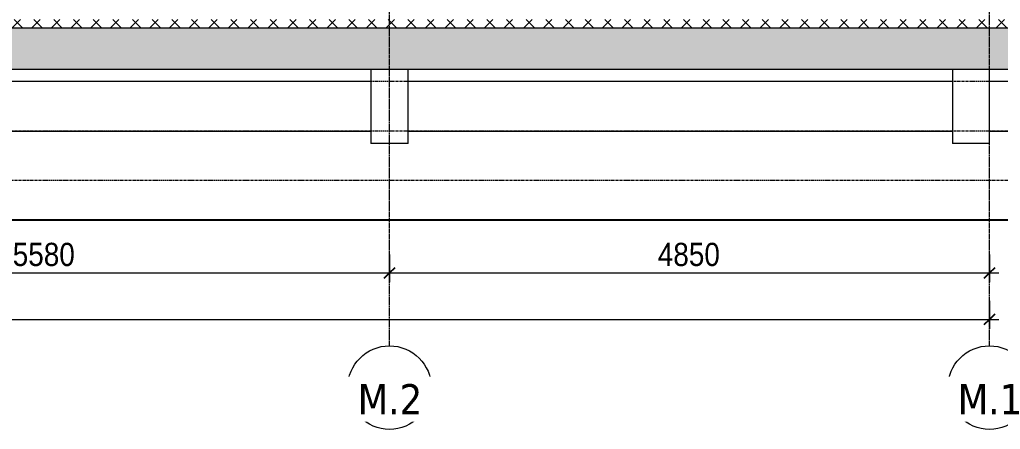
# Model space of a CAD drawing. Header units: millimetres. Extents: x 68650 to 268645, y -2410 to 17645.
# Drawn here: x 136209 to 144136, y -2410 to 900 of the extents above; entities that cross this region are included whole.
import ezdxf

# ---------------------------------------------------------------- set-up
doc = ezdxf.new("R2010")
doc.units = ezdxf.units.MM
for name, pattern in [('Centre', [31.75, 6.35, -4.7625, 15.875, -4.7625]), ('Grid Line', [22.225, 12.7, -3.175, 3.175, -3.175]), ('Hidden', [7.14375, 4.7625, -2.38125])]:
    doc.linetypes.add(name, pattern=pattern)
for name, color, linetype, lineweight in [('A-ANNO-DIMS', 211, 'Continuous', 9), ('A-ANNO-DIMS-75', 211, 'Continuous', 9), ('A-DETL-GENF', 92, 'Continuous', 18), ('A-DETL-GENF-2', 92, 'Hidden', 25), ('A-FLOR-FNSH-1', 7, 'Continuous', 18), ('A-FLOR-LEVL-2', 51, 'Centre', 9), ('A-FLOR-MCUT', 51, 'Continuous', 18), ('A-FLOR-PATT-1', 8, 'Continuous', 18), ('A-WALL', 113, 'Continuous', 18), ('S-COLS', 52, 'Continuous', 18), ('S-GRID-1', 1, 'Grid Line', 9), ('S-GRID-IDEN', 1, 'Continuous', 9)]:
    doc.layers.add(name, color=color, linetype=linetype, lineweight=lineweight)
doc.styles.add('Tahoma_B', font='tahomabd.ttf', dxfattribs={"height": 243.75})
doc.styles.add('UTM Avo', font='', dxfattribs={"width": 0.9, "height": 187.5})
doc.styles.get('UTM Avo').set_extended_font_data('UTM Avo')
doc.dimstyles.new('1_Dim_chi_tiet_2_5', dxfattribs={"dimscale": 304.8, "dimtxt": 187.368928, "dimasz": 0.295276, "dimexe": 0.246063, "dimexo": 0.0625, "dimgap": 0.024606, "dimtad": 1, "dimdec": 0, "dimrnd": 5, "dimzin": 0, "dimdsep": 46, "dimtxsty": 'UTM Avo', "dimblk1": 'OBLIQUE', "dimblk2": 'OBLIQUE', "dimsah": 1, "dimcen": 0.09, "dimdle": 0.246063, "dimazin": 0, "dimtfac": 1, "dimtdec": 4, "dimtix": 1, "dimtmove": 0, "dimatfit": 3, "dimfxl": 0.492126, "dimfxlon": 1, "dimtvp": 1, "dimtolj": 1, "dimtzin": 0, "dimarcsym": 2})

# ---------------------------------------------------------------- blocks, each defined once
blk = doc.blocks.new('BORDER VIEW - BORDER VIEW-2320610-TKCS_NHÀ MÁY PHÁT ĐIỆN - MẶT ĐỨNG 1')
at = {"layer": 'A-DETL-GENF-2'}
blk.add_line((-70509.4, -720), (-90502.6, -720), dxfattribs=at)
blk = doc.blocks.new('Grid - M_Grid Head - Circle-353313-TKCS_NHÀ MÁY PHÁT ĐIỆN - MẶT ĐỨNG 1')
at = {"layer": 'S-GRID-IDEN'}
blk.add_circle((-71452.6, -2072.3), 337.5, dxfattribs=at)
blk = doc.blocks.new('DIMBLOCK30-TKCS_NHÀ MÁY PHÁT ĐIỆN - MẶT ĐỨNG 1')
at = {"layer": 'A-ANNO-DIMS-75'}
for p, q in [((133620.6, -996.4), (133620.6, -1221.4)), ((133620.6, -1146.4), (133620.6, -996.4)), ((139198.8, -996.4), (139198.8, -1221.4)), ((139198.8, -1146.4), (139198.8, -996.4)), ((133620.6, -1146.4), (139198.8, -1146.4))]:
    blk.add_line(p, q, dxfattribs=at)
at = {"layer": 'A-ANNO-DIMS-75', "lineweight": 25}
for p, q in [((133620.6, -1146.4), (133665.6, -1101.4)), ((139198.8, -1146.4), (139243.8, -1101.4)), ((133620.6, -1146.4), (133575.6, -1191.4)), ((139198.8, -1146.4), (139153.8, -1191.4))]:
    blk.add_line(p, q, dxfattribs=at)
at = {"layer": 'A-ANNO-DIMS-75', "color": 0, "insert": (136152.9, -902.9), "char_height": 187.5, "width": 616.236, "attachment_point": 1, "line_spacing_factor": 1.110334, "style": 'UTM Avo'}
blk.add_mtext('5580', dxfattribs=at)
blk = doc.blocks.new('_Oblique')
at = {"color": 0, "linetype": 'ByBlock', "lineweight": -2}
blk.add_line((-0.5, -0.5), (0.5, 0.5), dxfattribs=at)
blk = doc.blocks.new('DIMBLOCK31-TKCS_NHÀ MÁY PHÁT ĐIỆN - MẶT ĐỨNG 1')
at = {"layer": 'A-ANNO-DIMS-75'}
for p, q in [((139198.8, -996.4), (139198.8, -1221.4)), ((139198.8, -1146.4), (139198.8, -996.4)), ((144048.8, -996.4), (144048.8, -1221.4)), ((144048.8, -1146.4), (144048.8, -996.4)), ((139198.8, -1146.4), (144123.8, -1146.4))]:
    blk.add_line(p, q, dxfattribs=at)
at = {"layer": 'A-ANNO-DIMS-75', "lineweight": 25}
for p, q in [((139198.8, -1146.4), (139243.8, -1101.4)), ((144048.8, -1146.4), (144093.8, -1101.4)), ((139198.8, -1146.4), (139153.8, -1191.4)), ((144048.8, -1146.4), (144003.8, -1191.4))]:
    blk.add_line(p, q, dxfattribs=at)
at = {"layer": 'A-ANNO-DIMS-75', "color": 0, "insert": (141367, -902.9), "char_height": 187.5, "width": 616.236, "attachment_point": 1, "line_spacing_factor": 1.110334, "style": 'UTM Avo'}
blk.add_mtext('4850', dxfattribs=at)
blk = doc.blocks.new('DIMBLOCK32-TKCS_NHÀ MÁY PHÁT ĐIỆN - MẶT ĐỨNG 1')
at = {"layer": 'A-ANNO-DIMS-75'}
for p, q in [((126048.8, -1371.4), (126048.8, -1596.4)), ((126048.8, -1521.4), (126048.8, -1371.4)), ((144048.8, -1371.4), (144048.8, -1596.4)), ((144048.8, -1521.4), (144048.8, -1371.4)), ((125973.8, -1521.4), (144123.8, -1521.4))]:
    blk.add_line(p, q, dxfattribs=at)
at = {"layer": 'A-ANNO-DIMS-75', "lineweight": 25}
for p, q in [((126048.8, -1521.4), (126093.8, -1476.4)), ((144048.8, -1521.4), (144093.8, -1476.4)), ((126048.8, -1521.4), (126003.8, -1566.4)), ((144048.8, -1521.4), (144003.8, -1566.4))]:
    blk.add_line(p, q, dxfattribs=at)
at = {"layer": 'A-ANNO-DIMS-75', "color": 0, "insert": (134727.8, -1277.9), "char_height": 187.5, "width": 770.294, "attachment_point": 1, "line_spacing_factor": 1.110334, "style": 'UTM Avo'}
blk.add_mtext('18000', dxfattribs=at)

msp = doc.modelspace()

# ---------------------------------------------------------------- hatches: boundary and pattern name
at = {"layer": 'A-FLOR-PATT-1'}
h = msp.add_hatch(dxfattribs=at)
h.set_pattern_fill('FP_30', color=256, style=0, pattern_type=2)
h.set_pattern_definition([(45, (215501.35, 0), (-79.54951, 79.54951), []), (135, (215501.35, 0), (-79.54951, -79.54951), [])])
h.paths.add_polyline_path([(145142, 830), (145142, 900), (124848.8, 900), (124848.8, 830), (142672.2, 830)])
h = msp.add_hatch(dxfattribs=at)
h.set_pattern_fill('FP_28', color=256, style=0, pattern_type=2)
h.set_pattern_definition([(0, (215501.35, 0), (304.8, 76.2), [25.146, -203.454, 25.146, -203.454, -1219.2]), (0, (215501.35, 0), (304.8, 76.2), [-457.2, 25.146, -432.054, 25.146, -203.454, -533.4]), (0, (215501.35, 0), (304.8, 76.2), [-1143, 25.146, -127.254, 25.146, -355.854]), (120, (215615.65, 38.1), (-218.391136, 225.86454), [25.146, -203.454, 25.146, -203.454, -1219.2]), (120, (215615.65, 38.1), (-218.391136, 225.86454), [-457.2, 25.146, -432.054, 25.146, -203.454, -533.4]), (120, (215615.65, 38.1), (-218.391136, 225.86454), [-1143, 25.146, -127.254, 25.146, -355.854]), (240, (215653.75, 190.5), (-86.408864, -302.06454), [25.146, -203.454, 25.146, -203.454, -1219.2]), (240, (215653.75, 190.5), (-86.408864, -302.06454), [-457.2, 25.146, -432.054, 25.146, -203.454, -533.4]), (240, (215653.75, 190.5), (-86.408864, -302.06454), [-1143, 25.146, -127.254, 25.146, -355.854])])
h.paths.add_polyline_path([(145142, 500), (145142, 830), (124848.8, 830), (124848.8, 500), (142672.2, 500)])
h = msp.add_hatch(dxfattribs=at)
h.set_pattern_fill('FP_29', color=256, style=0, pattern_type=2)
h.set_pattern_definition([(50, (215501.35, 0), (136.63831, -11.95415), [14.287, -157.162]), (355, (215501.35, 0), (-26.43178, 143.29295), [11.43, -125.73]), (100.451, (215512.73, -1), (110.20732, 131.33785), [12.143, -133.568]), (46.184, (215501.35, 38.1), (203.30933, -31.53157), [21.431, -235.744]), (96.636, (215518.29, 35.47), (178.05204, 185.5712), [18.214, -200.351]), (351.184, (215501.35, 38.1), (178.05416, 185.5685), [17.145, -188.595]), (21, (215520.4, 28.57), (113.71107, -76.6989), [14.287, -157.162]), (326, (215520.4, 28.57), (46.35205, 138.14122), [11.43, -125.73]), (71.451, (215529.87, 22.18), (160.06335, 61.4411), [12.143, -133.568]), (37.5, (215501.35, 0), (2.316547, 63.41591), [2.515, -121.691, 2.515, -125.12, -126.206]), (37.5, (215501.35, 0), (2.316547, 63.41591), [-251.841, 2.515, -123.692]), (7.5, (215501.35, 0), (50.114644, 75.135065), [2.515, -70.256, 2.515, -118.834, -48.101]), (7.5, (215501.35, 0), (50.114644, 75.135065), [-194.119, 2.515, -45.587]), (327.5, (215458.867, 0), (101.693422, -4.296742), [2.515, -45.11, 2.515, -146.075, -197.167]), (327.5, (215458.867, 0), (101.693422, -4.296742), [-196.215, 2.515, -194.653]), (317.5, (215439.82, 0), (111.0972, 19.06992), [2.515, -59.398, 2.515, -96.164, -140.017]), (317.5, (215439.82, 0), (111.0972, 19.06992), [-160.591, 2.515, -137.503])])
h.paths.add_polyline_path([(145142, 500), (145142, 830), (124848.8, 830), (124848.8, 500), (142672.2, 500)])

# ---------------------------------------------------------------- linework, layer by layer
at = {"layer": 'A-FLOR-FNSH-1'}
msp.add_line((124848.8, 500), (145142, 500), dxfattribs=at)
at = {"layer": 'A-FLOR-LEVL-2'}
for p, q in [((146106.2, 400), (123653.4, 400)), ((147058.7, 0), (123653.4, 0)), ((146106.2, -400), (123653.4, -400))]:
    msp.add_line(p, q, dxfattribs=at)
at = {"layer": 'A-FLOR-MCUT'}
msp.add_line((145142, 830), (124848.8, 830), dxfattribs=at)
at = {"layer": 'A-WALL'}
for p, q in [((139048.8, 400), (133920.6, 400)), ((143748.8, 400), (139348.8, 400)), ((145142, 400), (144048.8, 400)), ((133920.6, 0), (139048.8, 0)), ((139348.8, 0), (143748.8, 0)), ((144048.8, 0), (145142, 0))]:
    msp.add_line(p, q, dxfattribs=at)
at = {"layer": 'S-COLS'}
for p, q in [((139048.8, 500), (139048.8, -100)), ((139348.8, -100), (139348.8, 500)), ((143748.8, 500), (143748.8, -100)), ((144048.8, -100), (144048.8, 500)), ((139348.8, -100), (139048.8, -100)), ((144048.8, -100), (143748.8, -100))]:
    msp.add_line(p, q, dxfattribs=at)
at = {"layer": 'S-GRID-1'}
for p, q in [((139198.8, 140.2), (139198.8, 5540.9)), ((144048.8, 140.2), (144048.8, 5540.9)), ((139198.8, -1734.8), (139198.8, 140.2)), ((144048.8, -1734.8), (144048.8, 140.2))]:
    msp.add_line(p, q, dxfattribs=at)

# ---------------------------------------------------------------- block references
at = {"layer": 'A-DETL-GENF'}
msp.add_blockref('BORDER VIEW - BORDER VIEW-2320610-TKCS_NHÀ MÁY PHÁT ĐIỆN - MẶT ĐỨNG 1', (215501.3, 0), dxfattribs=at)
at = {"layer": 'S-GRID-IDEN'}
for p in [(210651.3, 0), (215501.3, 0)]:
    msp.add_blockref('Grid - M_Grid Head - Circle-353313-TKCS_NHÀ MÁY PHÁT ĐIỆN - MẶT ĐỨNG 1', p, dxfattribs=at)

# ---------------------------------------------------------------- dimensions: what is measured, and where the dimension line sits
at = {"layer": 'A-ANNO-DIMS'}
for base, p1, p2, override, picture, middle in [((139198.8, -1146.4), (133620.6, -996.4), (139198.8, -996.4), {"dimpost": '<>', "dimfxl": 5578.181818}, 'DIMBLOCK30-TKCS_NHÀ MÁY PHÁT ĐIỆN - MẶT ĐỨNG 1', (136409.7, -1041.9)), ((144048.8, -1146.4), (139198.8, -996.4), (144048.8, -996.4), {"dimpost": '<>', "dimfxl": 4850}, 'DIMBLOCK31-TKCS_NHÀ MÁY PHÁT ĐIỆN - MẶT ĐỨNG 1', (141623.8, -1041.9)), ((144048.8, -1521.4), (126048.8, -1371.4), (144048.8, -1371.4), {"dimpost": '<>', "dimfxl": 18000}, 'DIMBLOCK32-TKCS_NHÀ MÁY PHÁT ĐIỆN - MẶT ĐỨNG 1', (135048.8, -1416.9))]:
    dim = msp.add_linear_dim(base=base, p1=p1, p2=p2, dimstyle='1_Dim_chi_tiet_2_5', override=override, dxfattribs=at)
    dim.commit()
    dim.dimension.update_dxf_attribs({"geometry": picture, "text_midpoint": middle})

# ---------------------------------------------------------------- next in the draw order: texts
at = {"layer": 'S-GRID-IDEN', "char_height": 243.75, "width": 620.25, "attachment_point": 5, "line_spacing_factor": 0.996129, "style": 'Tahoma_B', "bg_fill": 3, "box_fill_scale": 1.25, "bg_fill_color": 256, "bg_fill_true_color": 13158600, "bg_fill_transparency": 0}
for s, insert in [('\\pt952.49944,1904.99888,2857.50075,3810.00019,4762.49962,5714.99906,6667.50094,7620.00037,8572.49981,9524.99925,10477.50113,11430.00056,12382.5,13334.99944,14287.49888,15240.00075,16192.50019,17144.99963,18097.49906,19050.00094,20002.50038,20954.99981,21907.49925,22860.00113,23812.50056,24765,25717.49944,26669.99887,27622.50075,28575.00019,29527.49963,30479.99906;M.2', (139201.9, -2166)), ('\\pt952.49944,1904.99888,2857.50075,3810.00019,4762.49962,5714.99906,6667.50094,7620.00037,8572.49981,9524.99925,10477.50113,11430.00056,12382.5,13334.99944,14287.49888,15240.00075,16192.50019,17144.99963,18097.49906,19050.00094,20002.50038,20954.99981,21907.49925,22860.00113,23812.50056,24765,25717.49944,26669.99887,27622.50075,28575.00019,29527.49963,30479.99906;M.1', (144051.9, -2166))]:
    msp.add_mtext(s, dxfattribs=dict(at, insert=insert))

doc.saveas('drawing.dxf')
